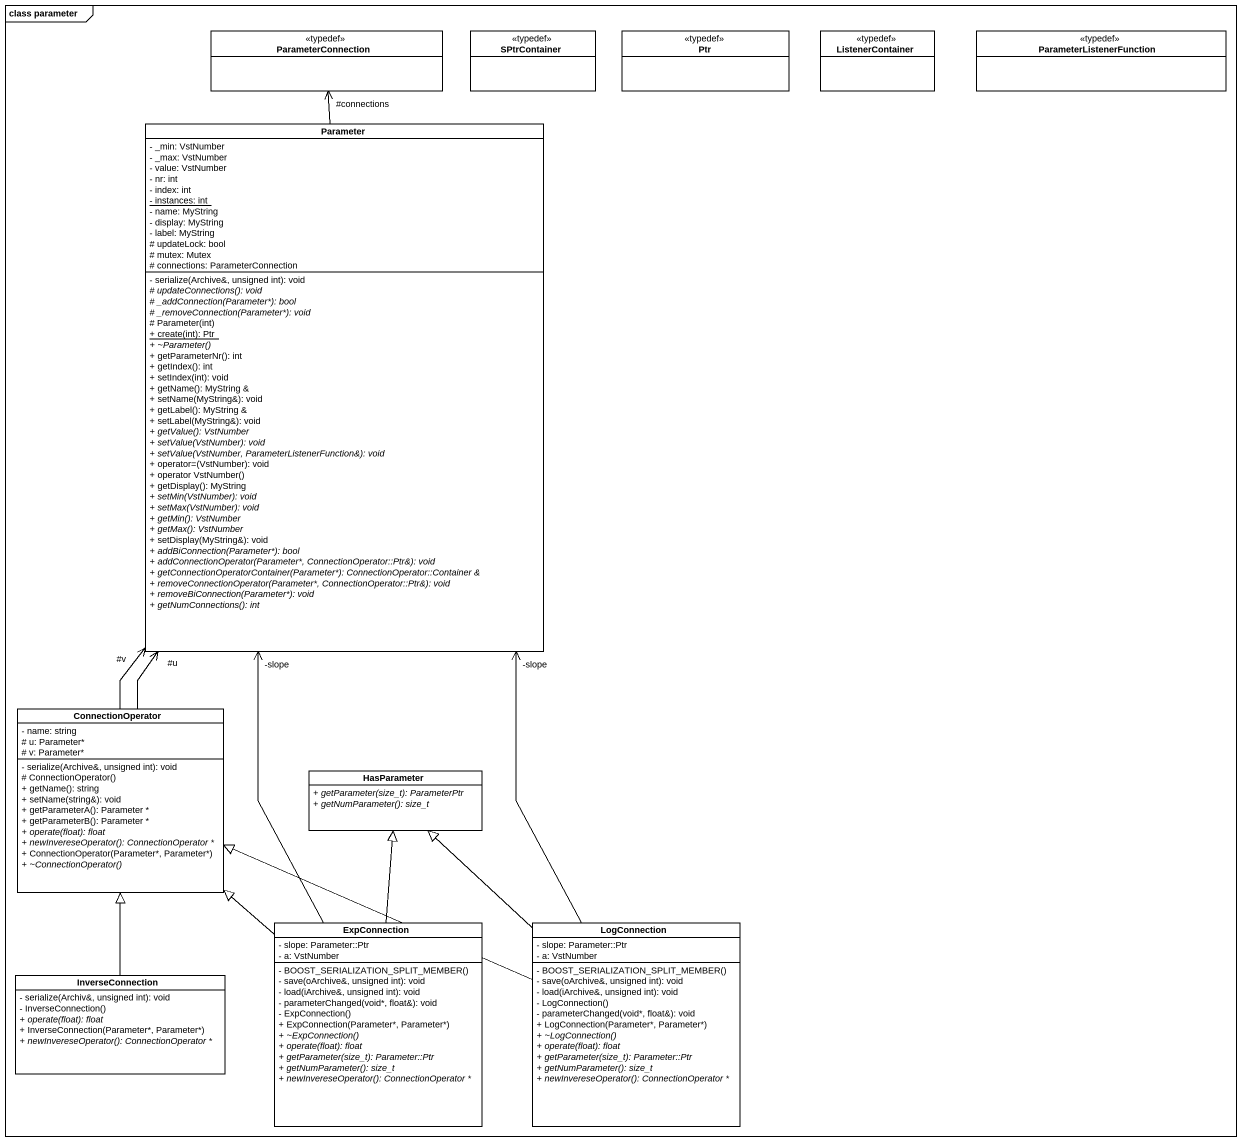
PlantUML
@startuml
mainframe class parameter
hide circle
hide empty members
skinparam classAttributeIconSize 0
class ParameterConnection <<typedef>>
class SPtrContainer <<typedef>>
class Ptr <<typedef>>
class ListenerContainer <<typedef>>
class ParameterListenerFunction <<typedef>>
class Parameter {
  - _min: VstNumber
  - _max: VstNumber
  - value: VstNumber
  - nr: int
  - index: int
  {static} - instances: int
  - name: MyString
  - display: MyString
  - label: MyString
  # updateLock: bool
  # mutex: Mutex
  # connections: ParameterConnection
  - serialize(Archive&, unsigned int): void
  {abstract} # updateConnections(): void
  {abstract} # _addConnection(Parameter*): bool
  {abstract} # _removeConnection(Parameter*): void
  # Parameter(int)
  {static} + create(int): Ptr
  {abstract} + ~Parameter()
  + getParameterNr(): int
  + getIndex(): int
  + setIndex(int): void
  + getName(): MyString &
  + setName(MyString&): void
  + getLabel(): MyString &
  + setLabel(MyString&): void
  {abstract} + getValue(): VstNumber
  {abstract} + setValue(VstNumber): void
  {abstract} + setValue(VstNumber, ParameterListenerFunction&): void
  + operator=(VstNumber): void
  + operator VstNumber()
  + getDisplay(): MyString
  {abstract} + setMin(VstNumber): void
  {abstract} + setMax(VstNumber): void
  {abstract} + getMin(): VstNumber
  {abstract} + getMax(): VstNumber
  + setDisplay(MyString&): void
  {abstract} + addBiConnection(Parameter*): bool
  {abstract} + addConnectionOperator(Parameter*, ConnectionOperator::Ptr&): void
  {abstract} + getConnectionOperatorContainer(Parameter*): ConnectionOperator::Container &
  {abstract} + removeConnectionOperator(Parameter*, ConnectionOperator::Ptr&): void
  {abstract} + removeBiConnection(Parameter*): void
  {abstract} + getNumConnections(): int
}
class ConnectionOperator {
  - name: string
  # u: Parameter*
  # v: Parameter*
  - serialize(Archive&, unsigned int): void
  # ConnectionOperator()
  + getName(): string
  + setName(string&): void
  + getParameterA(): Parameter *
  + getParameterB(): Parameter *
  {abstract} + operate(float): float
  {abstract} + newInvereseOperator(): ConnectionOperator *
  + ConnectionOperator(Parameter*, Parameter*)
  {abstract} + ~ConnectionOperator()
}
class HasParameter {
  {abstract} + getParameter(size_t): ParameterPtr
  {abstract} + getNumParameter(): size_t
}
class ExpConnection {
  - slope: Parameter::Ptr
  - a: VstNumber
  - BOOST_SERIALIZATION_SPLIT_MEMBER()
  - save(oArchive&, unsigned int): void
  - load(iArchive&, unsigned int): void
  - parameterChanged(void*, float&): void
  - ExpConnection()
  + ExpConnection(Parameter*, Parameter*)
  {abstract} + ~ExpConnection()
  {abstract} + operate(float): float
  {abstract} + getParameter(size_t): Parameter::Ptr
  {abstract} + getNumParameter(): size_t
  {abstract} + newInvereseOperator(): ConnectionOperator *
}
class LogConnection {
  - slope: Parameter::Ptr
  - a: VstNumber
  - BOOST_SERIALIZATION_SPLIT_MEMBER()
  - save(oArchive&, unsigned int): void
  - load(iArchive&, unsigned int): void
  - LogConnection()
  - parameterChanged(void*, float&): void
  + LogConnection(Parameter*, Parameter*)
  {abstract} + ~LogConnection()
  {abstract} + operate(float): float
  {abstract} + getParameter(size_t): Parameter::Ptr
  {abstract} + getNumParameter(): size_t
  {abstract} + newInvereseOperator(): ConnectionOperator *
}
class InverseConnection {
  - serialize(Archiv&, unsigned int): void
  - InverseConnection()
  {abstract} + operate(float): float
  + InverseConnection(Parameter*, Parameter*)
  {abstract} + newInvereseOperator(): ConnectionOperator *
}
Parameter -up-> "#connections" ParameterConnection
ConnectionOperator -up-> "#u" Parameter
ConnectionOperator -up-> "#v" Parameter
ExpConnection -up-> "-slope" Parameter
ExpConnection -up-|> ConnectionOperator
ExpConnection -up-|> HasParameter
LogConnection -up-> "-slope" Parameter
LogConnection -left-|> ConnectionOperator
LogConnection -up-|> HasParameter
InverseConnection -up-|> ConnectionOperator
@enduml
